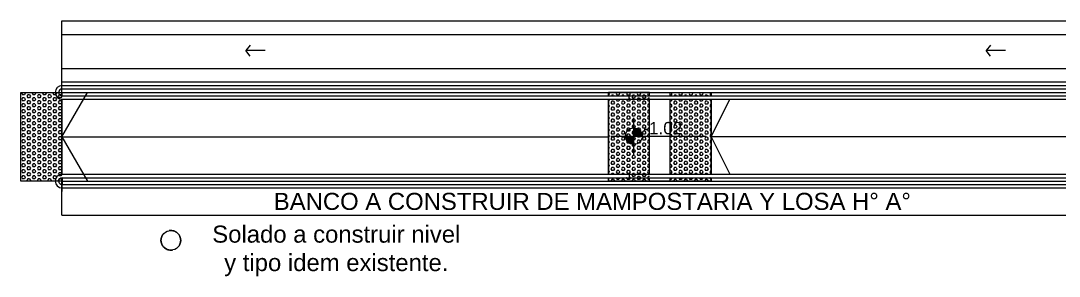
# Model space of a CAD drawing. Header units: millimetres. Extents: x -735 to -481, y 85 to 450.
# Drawn here: x -688.61 to -673.41, y 285.58 to 289.32 of the extents above; entities that cross this region are included whole.
import ezdxf

# ---------------------------------------------------------------- set-up
doc = ezdxf.new("R2010")
doc.units = ezdxf.units.MM
doc.linetypes.add('DASHED', pattern=[0.75, 0.5, -0.25])
for name, color, linetype in [('1', 1, 'CONTINUOUS'), ('dib-equip 1', 1, 'CONTINUOUS'), ('ESCALERA', 2, 'CONTINUOUS'), ('PISO', 8, 'CONTINUOUS'), ('PPT', 30, 'CONTINUOUS'), ('TEXTO1-100', 1, 'CONTINUOUS'), ('VISTA', 1, 'CONTINUOUS'), ('VISTA2', 2, 'CONTINUOUS')]:
    doc.layers.add(name, color=color, linetype=linetype)
doc.styles.get("Standard").update_dxf_attribs({"font": 'arial.ttf'})
doc.styles.add('STYLE2', font='arial.ttf')
pattern_1 = [(180, (0, 60.648553), (-5e-18, -0.0439940905), [0.0254, -0.0508]), (300, (0, 60.648553), (0.0381, 0.0219970453), [0.0254, -0.0508]), (240, (-0.0254, 60.648553), (0.0381, -0.0219970453), [0.0254, -0.0508])]

# ---------------------------------------------------------------- blocks, each defined once
blk = doc.blocks.new('SIMB cota nivel planta')
at = {"layer": '1'}
h = blk.add_hatch(color=256, dxfattribs=at)
h.dxf.hatch_style = 1
h.paths.add_polyline_path([(0, 0), (-0.122, 0, 0.414214), (0, -0.122)])
h = blk.add_hatch(color=256, dxfattribs=at)
h.dxf.hatch_style = 1
h.paths.add_polyline_path([(0, 0.122), (0, 0), (0.122, 0, 0.414214)])
for points in [[(0, -0.271), (0, 0.271), (0, 0.271)], [(-0.339, 0), (1.057, 0), (1.057, 0)]]:
    blk.add_lwpolyline(points, dxfattribs=at)
blk.add_circle((0, 0), 0.122, dxfattribs=at)
at = {"layer": '1', "style": 'STYLE2'}
blk.add_attdef('+/-0.00', (0.137, 0.028), '', height=0.18, dxfattribs=at)

msp = doc.modelspace()

# ---------------------------------------------------------------- hatches: boundary and pattern name
at = {"layer": 'PISO'}
h = msp.add_hatch(dxfattribs=at)
h.set_pattern_fill('HEX', color=256, scale=0.008, angle=180, style=0)
h.set_pattern_definition([(180, (-0.6959, 59.90838), (-5e-18, -0.0439940905), [0.0254, -0.0508]), (300, (-0.6959, 59.90838), (0.0381, 0.0219970453), [0.0254, -0.0508]), (240, (-0.7213, 59.90838), (0.0381, -0.0219970453), [0.0254, -0.0508])])
edge = h.paths.add_edge_path()
edge.add_line((-688.006, 287.022), (-688.006, 286.972))
edge.add_line((-688.006, 286.972), (-688.606, 286.972))
edge.add_line((-688.606, 286.972), (-688.606, 288.272))
edge.add_line((-688.606, 288.272), (-688.006, 288.272))
edge.add_line((-688.006, 288.272), (-688.006, 288.222))
edge.add_line((-688.006, 288.172), (-688.006, 287.072))
h = msp.add_hatch(dxfattribs=at)
h.set_pattern_fill('HEX', color=256, scale=0.008, angle=180, style=0)
h.set_pattern_definition(pattern_1)
h.paths.add_polyline_path([(-679.706, 288.172), (-680.006, 288.172), (-680.006, 287.072), (-679.706, 287.072), (-679.706, 287.022), (-680.006, 287.022), (-680.006, 286.972), (-679.406, 286.972), (-679.406, 288.272), (-680.006, 288.272), (-680.006, 288.222), (-679.706, 288.222)])
h = msp.add_hatch(dxfattribs=at)
h.set_pattern_fill('HEX', color=256, scale=0.008, angle=180, style=0)
h.set_pattern_definition(pattern_1)
h.paths.add_polyline_path([(-679.106, 288.222), (-678.506, 288.222), (-678.506, 288.272), (-679.106, 288.272)])
h.paths.add_polyline_path([(-679.106, 287.072), (-678.506, 287.072), (-678.506, 288.172), (-679.106, 288.172)])
h.paths.add_polyline_path([(-678.506, 287.022), (-679.106, 287.022), (-679.106, 286.972), (-678.506, 286.972)])

# ---------------------------------------------------------------- linework, layer by layer
at = {"layer": '1'}
for p, q in [((-688.006, 288.272), (-688.006, 288.422)), ((-660.355, 288.422), (-688.006, 288.422)), ((-688.006, 288.272), (-669.195, 288.272)), ((-688.006, 286.972), (-688.006, 286.822)), ((-688.006, 286.972), (-668.995, 286.972))]:
    msp.add_line(p, q, dxfattribs=at)
for points in [[(-688.006, 288.422), (-688.005, 289.321)], [(-688.005, 289.321), (-660.355, 289.322)], [(-688.005, 289.121), (-660.355, 289.122)], [(-688.005, 288.621), (-660.355, 288.622)], [(-688.001, 287.022), (-688.001, 286.922)], [(-688.006, 286.472), (-688.006, 286.972)], [(-688.006, 286.472), (-668.996, 286.472)]]:
    msp.add_lwpolyline(points, dxfattribs=at)
at = {"layer": '1', "ltscale": 2.5}
for points in [[(-685.249, 288.965), (-685.314, 288.884)], [(-685.249, 288.965), (-685.314, 288.884)], [(-685.03, 288.884), (-685.314, 288.884)], [(-685.249, 288.804), (-685.314, 288.884)], [(-685.03, 288.884), (-685.314, 288.884)], [(-685.249, 288.804), (-685.314, 288.884)], [(-674.417, 288.965), (-674.482, 288.884)], [(-674.417, 288.965), (-674.482, 288.884)], [(-674.199, 288.884), (-674.482, 288.884)], [(-674.417, 288.804), (-674.482, 288.884)], [(-674.199, 288.884), (-674.482, 288.884)], [(-674.417, 288.804), (-674.482, 288.884)]]:
    msp.add_lwpolyline(points, dxfattribs=at)
at = {"layer": 'dib-equip 1'}
for p, q in [((-680.006, 288.222), (-680.006, 288.272)), ((-680.006, 287.072), (-680.006, 288.172)), ((-680.006, 286.972), (-680.006, 287.022))]:
    msp.add_line(p, q, dxfattribs=at)
for points in [[(-688.006, 287.622), (-687.63, 288.272)], [(-688.006, 288.222), (-688.006, 288.272)], [(-680.006, 288.222), (-680.006, 288.272)], [(-678.506, 288.222), (-678.506, 288.272)], [(-688.006, 287.072), (-688.006, 288.172)], [(-680.006, 287.072), (-680.006, 288.172)], [(-678.506, 287.622), (-678.234, 288.172)], [(-678.506, 287.072), (-678.506, 288.172)], [(-678.506, 287.622), (-678.234, 288.172)], [(-688.006, 287.622), (-680.006, 287.622)], [(-688.006, 287.622), (-687.63, 286.972)], [(-670.506, 287.622), (-678.506, 287.622)], [(-678.506, 287.622), (-678.234, 287.072)], [(-678.506, 287.622), (-678.234, 287.072)], [(-688.006, 286.972), (-688.006, 287.022)], [(-680.006, 286.972), (-680.006, 287.022)], [(-678.506, 286.972), (-678.506, 287.022)]]:
    msp.add_lwpolyline(points, dxfattribs=at)
at = {"layer": 'ESCALERA'}
for p, q in [((-688.001, 288.372), (-655.195, 288.372)), ((-688.005, 288.222), (-679.706, 288.222)), ((-688.001, 288.322), (-655.195, 288.322)), ((-679.956, 288.222), (-669.174, 288.222)), ((-679.706, 288.172), (-679.706, 288.222)), ((-688.005, 288.172), (-679.706, 288.172)), ((-679.906, 288.172), (-669.224, 288.172)), ((-688.001, 287.072), (-670.324, 287.072)), ((-688.001, 287.022), (-670.374, 287.022)), ((-679.706, 287.072), (-679.706, 287.022)), ((-688.001, 286.922), (-668.995, 286.922)), ((-688.001, 286.872), (-668.995, 286.872))]:
    msp.add_line(p, q, dxfattribs=at)
for centre, radius in [((-688.001, 288.272), 0.1), ((-688.001, 288.272), 0.05), ((-688.001, 286.972), 0.1), ((-688.001, 286.972), 0.05)]:
    msp.add_arc(centre, radius, 90, 270, dxfattribs=at)
at = {"layer": 'PISO'}
for points in [[(-688.006, 287.022), (-688.006, 286.972), (-688.606, 286.972), (-688.606, 288.272), (-688.006, 288.272), (-688.006, 288.222)], [(-679.406, 288.222), (-679.406, 288.272), (-680.006, 288.272), (-680.006, 288.222)], [(-679.106, 288.222), (-679.106, 288.272), (-678.506, 288.272), (-678.506, 288.222)], [(-688.006, 288.172), (-688.006, 287.072)], [(-680.006, 288.172), (-680.006, 287.072)], [(-679.406, 287.072), (-679.406, 288.172)], [(-679.106, 287.072), (-679.106, 288.172)], [(-678.506, 288.172), (-678.506, 287.072)], [(-680.006, 287.022), (-680.006, 286.972), (-679.406, 286.972), (-679.406, 287.022)], [(-678.506, 287.022), (-678.506, 286.972), (-679.106, 286.972), (-679.106, 287.022)]]:
    msp.add_lwpolyline(points, dxfattribs=at)
at = {"layer": 'PPT'}
for points in [[(-680.006, 288.222), (-680.006, 288.272), (-678.506, 288.272), (-678.506, 288.222)], [(-688.006, 288.172), (-688.006, 287.072)], [(-680.006, 288.172), (-680.006, 287.072)], [(-680.006, 287.072), (-680.006, 288.172)], [(-678.506, 288.172), (-678.506, 287.072)], [(-678.506, 287.022), (-678.506, 286.972), (-680.006, 286.972), (-680.006, 287.022)]]:
    msp.add_lwpolyline(points, dxfattribs=at)
at = {"layer": 'VISTA', "linetype": 'DASHED', "ltscale": 0.5}
msp.add_lwpolyline([(-686.266, 286.105, -1), (-686.554, 286.105, -1)], format="xyb", close=True, dxfattribs=at)
at = {"layer": 'VISTA2'}
msp.add_circle((-686.41, 286.105), 0.144, dxfattribs=at)

# ---------------------------------------------------------------- block references
at = {"layer": '1'}
msp.add_blockref('SIMB cota nivel planta', (-679.636, 287.631), dxfattribs=at).add_auto_attribs({'+/-0.00': '-1.02'})

# ---------------------------------------------------------------- texts
at = {"layer": 'TEXTO1-100', "ltscale": 2.5, "char_height": 0.2, "attachment_point": 5}
for s, insert, width in [('\\A1;{\\H1.25x;BANCO A CONSTRUIR DE MAMPOSTARIA Y LOSA H° A°}', (-680.243, 286.674), 9.79507), ('\\A1;{\\H1.25x;Solado a construir nivel \\Py tipo idem existente.}', (-683.989, 285.95), 8.90579)]:
    msp.add_mtext(s, dxfattribs=dict(at, insert=insert, width=width))

doc.saveas('drawing.dxf')
